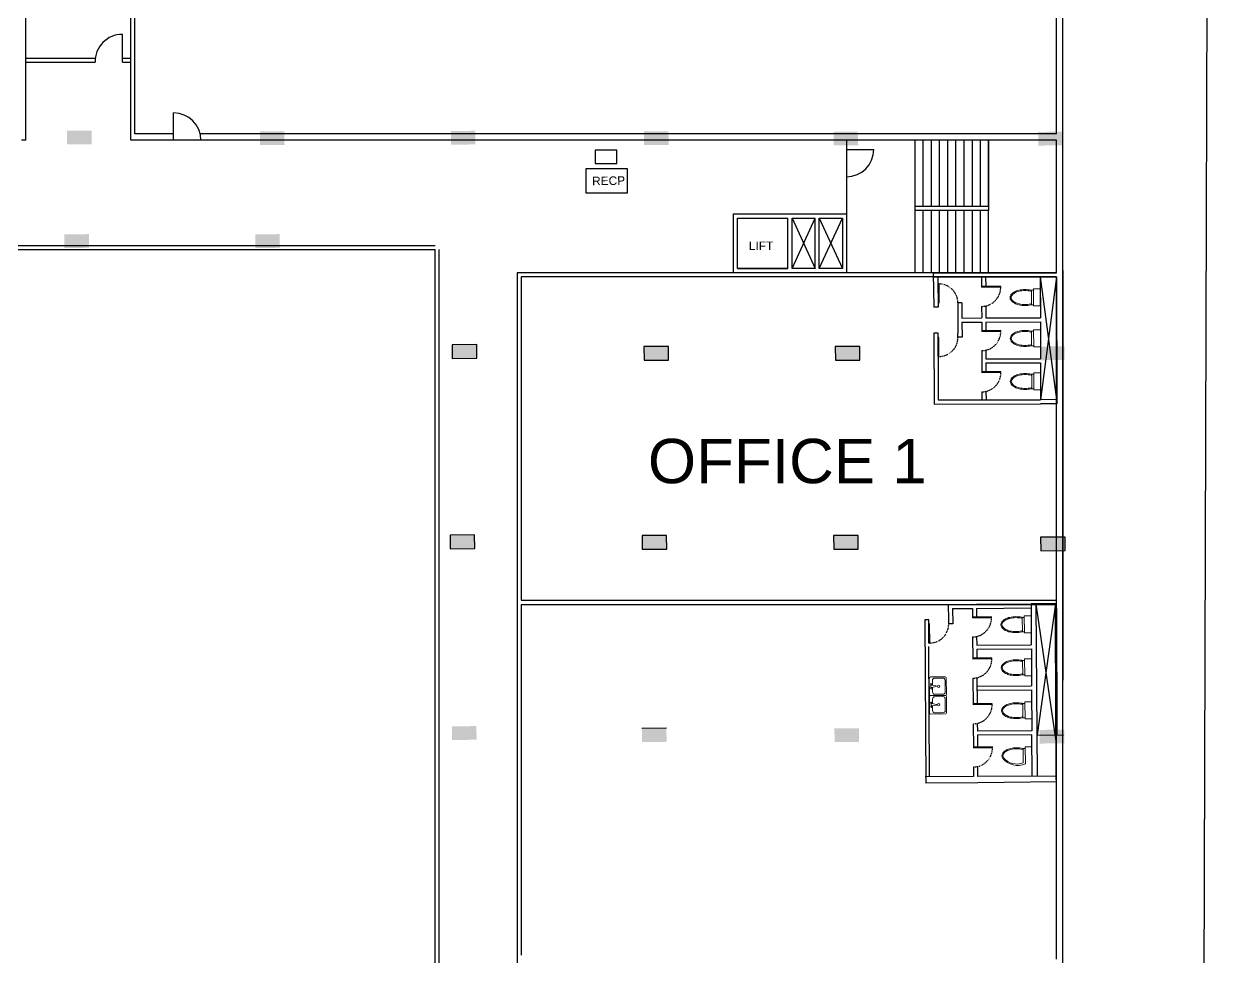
# Model space of a CAD drawing. Header units: millimetres. Extents: x 587797 to 2274247, y 1711 to 439204.
# Drawn here: x 1255669 to 1299108, y 261580 to 295774 of the extents above; entities that cross this region are included whole.
import ezdxf

# ---------------------------------------------------------------- set-up
doc = ezdxf.new("R2010")
doc.units = ezdxf.units.MM
doc.linetypes.add('ACAD_ISO03W100', pattern=[30, 12, -18])
doc.layers.add('finiture', color=7, linetype='Continuous', lineweight=20)
doc.styles.add('DIM_FONT', font='SIMPLEX', dxfattribs={"width": 0.8})
doc.styles.get("Standard").update_dxf_attribs({"font": 'arial.ttf'})

msp = doc.modelspace()

# ---------------------------------------------------------------- hatches: boundary and pattern name
h = msp.add_hatch(color=256)
h.dxf.hatch_style = 1
h.paths.add_polyline_path([(1258158.778, 291358.243), (1258154.49, 291858.224), (1257254.523, 291850.506), (1257258.811, 291350.525)])
h = msp.add_hatch(color=256)
h.dxf.hatch_style = 1
h.paths.add_polyline_path([(1265224.502, 291337.359), (1265220.214, 291837.341), (1264320.247, 291829.623), (1264324.535, 291329.641)])
h = msp.add_hatch(color=256)
h.dxf.hatch_style = 1
h.paths.add_polyline_path([(1272222.337, 291351.881), (1272218.049, 291851.863), (1271318.082, 291844.145), (1271322.37, 291344.163)])
h = msp.add_hatch(color=256)
h.dxf.hatch_style = 1
h.paths.add_polyline_path([(1279296.297, 291336.718), (1279292.009, 291836.699), (1278392.042, 291828.982), (1278396.33, 291329)])
h = msp.add_hatch(color=256)
h.dxf.hatch_style = 1
h.paths.add_polyline_path([(1286243.377, 291321.173), (1286239.09, 291821.154), (1285339.123, 291813.436), (1285343.41, 291313.455)])
h = msp.add_hatch(color=256)
h.dxf.hatch_style = 1
h.paths.add_polyline_path([(1293742.041, 291318.729), (1293737.753, 291818.711), (1292837.786, 291810.993), (1292842.074, 291311.012)])
h = msp.add_hatch(color=256)
h.dxf.hatch_style = 1
h.paths.add_polyline_path([(1258061.334, 287566.326), (1258057.046, 288066.307), (1257157.079, 288058.589), (1257161.367, 287558.608)])
h = msp.add_hatch(color=256)
h.dxf.hatch_style = 1
h.paths.add_polyline_path([(1265053.721, 287566.326), (1265049.433, 288066.307), (1264149.466, 288058.589), (1264153.754, 287558.608)])
h = msp.add_hatch(color=256)
h.dxf.hatch_style = 1
h.paths.add_polyline_path([(1272270.779, 283521.587), (1272266.491, 284021.569), (1271366.525, 284013.851), (1271370.812, 283513.87)])
h = msp.add_hatch(color=256)
h.dxf.hatch_style = 1
h.paths.add_polyline_path([(1279298.197, 283456.134), (1279293.909, 283956.115), (1278393.942, 283948.397), (1278398.23, 283448.416)])
h = msp.add_hatch(color=256)
h.dxf.hatch_style = 1
h.paths.add_polyline_path([(1286309.24, 283456.134), (1286304.952, 283956.115), (1285404.985, 283948.397), (1285409.273, 283448.416)])
h = msp.add_hatch(color=256)
h.dxf.hatch_style = 1
h.paths.add_polyline_path([(1293811.701, 283456.134), (1293807.414, 283956.115), (1292907.447, 283948.397), (1292911.734, 283448.416)])
h = msp.add_hatch(color=256)
h.dxf.hatch_style = 1
h.paths.add_polyline_path([(1272194.534, 276550.296), (1272190.247, 277050.278), (1271290.28, 277042.56), (1271294.567, 276542.578)])
h = msp.add_hatch(color=256)
h.dxf.hatch_style = 1
h.paths.add_polyline_path([(1279230.452, 276530.662), (1279226.165, 277030.643), (1278326.198, 277022.925), (1278330.485, 276522.944)])
h = msp.add_hatch(color=256)
h.dxf.hatch_style = 1
h.paths.add_polyline_path([(1286248.706, 276530.662), (1286244.419, 277030.643), (1285344.452, 277022.925), (1285348.739, 276522.944)])
h = msp.add_hatch(color=256)
h.dxf.hatch_style = 1
h.paths.add_polyline_path([(1293833.181, 276473.077), (1293828.893, 276973.059), (1292928.926, 276965.341), (1292933.214, 276465.359)])
h = msp.add_hatch(color=256)
h.dxf.hatch_style = 1
h.paths.add_polyline_path([(1272260.785, 269546.811), (1272256.497, 270046.793), (1271356.53, 270039.075), (1271360.818, 269539.093)])
h = msp.add_hatch(color=256)
h.dxf.hatch_style = 1
h.paths.add_polyline_path([(1279222.319, 269471.203), (1279218.031, 269971.184), (1278318.064, 269963.466), (1278322.352, 269463.485)])
h = msp.add_hatch(color=256)
h.dxf.hatch_style = 1
h.paths.add_polyline_path([(1286278.212, 269471.203), (1286273.924, 269971.184), (1285373.957, 269963.466), (1285378.245, 269463.485)])
h = msp.add_hatch(color=256)
h.dxf.hatch_style = 1
h.paths.add_polyline_path([(1293796.187, 269416.061), (1293791.9, 269916.043), (1292891.933, 269908.325), (1292896.221, 269408.343)])

# ---------------------------------------------------------------- linework, layer by layer
for p, q in [((1299107.928, 329491.777), (1298708.985, 189502.699)), ((1255743.882, 291504.998), (1255743.882, 311734.998)), ((1259593.882, 291504.998), (1259593.882, 311734.998)), ((1259743.882, 291734.998), (1259743.882, 311504.998)), ((1293513.882, 291734.998), (1293513.882, 311504.998)), ((1293743.882, 291734.998), (1293743.882, 311734.998)), ((1259282.671, 294362.932), (1259282.671, 295384.866)), ((1255743.882, 294512.932), (1258290.721, 294512.932)), ((1255743.882, 294362.932), (1258282.671, 294362.932)), ((1259282.671, 294512.932), (1259593.882, 294512.932)), ((1259282.671, 294362.932), (1259593.882, 294362.932)), ((1261161.053, 291504.998), (1261161.053, 292504.998)), ((1255743.882, 291504.998), (1255593.882, 291504.998)), ((1293513.882, 291504.998), (1259593.882, 291504.998)), ((1261161.053, 291734.998), (1259743.882, 291734.998)), ((1261161.053, 291734.998), (1259743.882, 291734.998)), ((1293513.882, 291734.998), (1262134.244, 291734.998)), ((1293513.882, 291734.998), (1262134.244, 291734.998)), ((1285813.882, 291504.998), (1285813.882, 286654.659)), ((1288313.882, 291504.998), (1288313.882, 286654.998)), ((1288613.882, 291504.998), (1288613.882, 289079.998)), ((1288913.882, 291504.998), (1288913.882, 289079.998)), ((1289213.882, 291504.998), (1289213.882, 289079.998)), ((1289513.882, 291504.998), (1289513.882, 289079.998)), ((1289813.882, 291504.998), (1289813.882, 289079.998)), ((1290113.882, 291504.998), (1290113.882, 289079.998)), ((1290413.882, 291504.998), (1290413.882, 289079.998)), ((1290713.882, 291504.998), (1290713.882, 289079.998)), ((1291013.882, 289079.998), (1291013.882, 291504.998)), ((1291013.882, 291504.998), (1291013.882, 288929.998)), ((1293513.882, 286654.659), (1293513.882, 291504.998)), ((1293513.882, 286654.659), (1293513.882, 291504.998)), ((1293743.882, 236884.998), (1293743.882, 291734.998)), ((1276606.312, 291148.137), (1276606.312, 290648.137)), ((1277406.312, 291148.137), (1276606.312, 291148.137)), ((1277406.312, 290648.137), (1277406.312, 291148.137)), ((1285813.882, 291168.221), (1286813.882, 291168.221)), ((1276606.312, 290648.137), (1277406.312, 290648.137)), ((1276276.974, 290471.104), (1277776.974, 290471.104)), ((1276276.974, 289571.104), (1276276.974, 290471.104)), ((1277776.974, 290471.104), (1277776.974, 289571.104)), ((1277776.974, 289571.104), (1276276.974, 289571.104)), ((1291013.882, 289079.998), (1288313.882, 289079.998)), ((1291013.882, 288929.998), (1288313.882, 288929.998)), ((1288613.882, 288929.998), (1288613.882, 286654.998)), ((1288913.882, 288929.998), (1288913.882, 286654.998)), ((1289213.882, 288929.998), (1289213.882, 286654.659)), ((1289513.882, 288929.998), (1289513.882, 286654.998)), ((1289813.882, 288929.998), (1289813.882, 286654.998)), ((1290113.882, 288929.998), (1290113.882, 286654.998)), ((1290413.882, 288929.998), (1290413.882, 286654.998)), ((1290713.882, 288929.998), (1290713.882, 286654.998)), ((1291013.882, 286654.998), (1291013.882, 288929.998)), ((1281669.173, 286804.659), (1281669.173, 288804.659)), ((1281669.173, 288804.659), (1283669.173, 288804.659)), ((1281669.173, 286654.659), (1281669.173, 288804.659)), ((1281819.173, 286804.659), (1281819.173, 288654.659)), ((1281819.173, 288654.659), (1283669.173, 288654.659)), ((1283669.173, 288804.659), (1284669.173, 288804.659)), ((1283669.173, 286804.659), (1283669.173, 288654.659)), ((1283819.173, 286804.659), (1283819.173, 288654.659)), ((1283819.173, 288654.659), (1284669.173, 288654.659)), ((1283819.173, 288654.659), (1284669.173, 286804.659)), ((1283819.173, 286804.659), (1284669.173, 288654.659)), ((1284669.173, 288804.659), (1285669.173, 288804.659)), ((1284669.173, 286804.659), (1284669.173, 288654.659)), ((1284819.173, 286804.659), (1284819.173, 288654.659)), ((1284819.173, 288654.659), (1285669.173, 288654.659)), ((1284819.173, 288654.659), (1285669.173, 286804.659)), ((1284819.173, 286804.659), (1285669.173, 288654.659)), ((1285669.173, 288804.659), (1285819.173, 288804.659)), ((1285669.173, 288654.659), (1285669.173, 286804.659)), ((1285819.173, 288804.659), (1285819.173, 286804.659)), ((1201743.882, 287654.998), (1270743.882, 287654.998)), ((1201743.882, 287504.998), (1270743.882, 287504.998)), ((1270743.882, 231884.998), (1270743.882, 287504.998)), ((1270893.882, 231884.998), (1270893.882, 287504.998)), ((1281819.173, 286804.659), (1283669.173, 286804.659)), ((1283669.173, 286804.659), (1281819.173, 286804.659)), ((1284669.173, 286804.659), (1283819.173, 286804.659)), ((1285669.173, 286804.659), (1284819.173, 286804.659)), ((1285819.173, 286804.659), (1285819.173, 286654.659)), ((1293743.882, 286734.998), (1293743.882, 271734.998)), ((1273743.882, 286654.659), (1273743.882, 236884.998)), ((1293513.882, 286654.659), (1273743.882, 286654.659)), ((1273743.882, 286654.659), (1273743.882, 261654.659)), ((1273893.882, 286504.659), (1273893.882, 274654.659)), ((1293513.882, 286504.659), (1273893.882, 286504.659)), ((1273893.882, 286504.659), (1273893.882, 274654.659)), ((1285819.173, 286654.659), (1281669.173, 286654.659)), ((1288995.265, 286641.766), (1291713.89, 286649.523)), ((1288995.265, 286641.766), (1289018.537, 285392.482)), ((1289015.4, 286491.823), (1293514.31, 286504.66)), ((1290914.321, 286497.241), (1289015.4, 286491.823)), ((1289165.399, 286492.251), (1289168.108, 285542.909)), ((1290764.321, 286496.813), (1290765.398, 286119.685)), ((1290914.321, 286497.241), (1290915.314, 286149.112)), ((1291713.89, 286649.523), (1293513.882, 286654.659)), ((1292914.313, 286502.948), (1293514.31, 286504.66)), ((1292914.313, 286502.948), (1292918.593, 285002.954)), ((1292914.313, 286502.948), (1293513.882, 282004.64)), ((1293514.313, 286503.804), (1292927.152, 282002.966)), ((1293513.882, 261504.659), (1293513.882, 286504.659)), ((1293514.31, 286504.66), (1293527.578, 281854.679)), ((1289195.111, 286242.989), (1289166.111, 286242.906)), ((1289166.111, 286242.906), (1289168.108, 285542.909)), ((1289195.111, 286242.989), (1289197.108, 285542.992)), ((1291465.312, 286150.682), (1290765.315, 286148.684)), ((1291465.395, 286121.682), (1290765.398, 286119.685)), ((1291465.395, 286121.682), (1291465.312, 286150.682)), ((1289197.108, 285542.992), (1289168.108, 285542.909)), ((1289168.108, 285542.909), (1289168.536, 285392.91)), ((1289894.874, 285394.982), (1289897.606, 284437.558)), ((1290044.446, 285545.41), (1289897.105, 285544.989)), ((1289897.105, 285544.989), (1289897.533, 285394.99)), ((1290044.446, 285545.41), (1290046.017, 284994.757)), ((1290767.395, 285419.687), (1290768.601, 284996.819)), ((1290917.348, 285436.376), (1290918.601, 284997.247)), ((1289168.536, 285392.91), (1289018.537, 285392.482)), ((1290046.017, 284994.757), (1290768.601, 284996.819)), ((1290918.601, 284997.247), (1292918.593, 285002.954)), ((1290046.445, 284844.758), (1290769.029, 284846.82)), ((1290046.445, 284844.758), (1290048.033, 284287.987)), ((1290769.029, 284846.82), (1290770.014, 284501.888)), ((1291469.928, 284532.886), (1290769.931, 284530.888)), ((1290919.029, 284847.248), (1292919.021, 284852.954)), ((1290919.029, 284847.248), (1290919.93, 284531.316)), ((1291470.011, 284503.886), (1291469.928, 284532.886)), ((1292919.021, 284852.954), (1292922.873, 283502.96)), ((1289171.268, 284435.486), (1289021.268, 284435.058)), ((1289021.268, 284435.058), (1289028.668, 281841.842)), ((1289171.696, 284285.486), (1289171.268, 284435.486)), ((1289200.696, 284285.569), (1289171.696, 284285.486)), ((1289171.696, 284285.486), (1289178.239, 281992.269)), ((1289173.693, 283585.489), (1289171.696, 284285.486)), ((1289202.693, 283585.572), (1289200.696, 284285.569)), ((1289900.265, 284437.566), (1289897.606, 284437.558)), ((1289900.693, 284287.566), (1289900.265, 284437.566)), ((1290048.033, 284287.987), (1289900.693, 284287.566)), ((1291470.011, 284503.886), (1290770.014, 284501.888)), ((1272266.491, 284021.569), (1271366.525, 284013.851)), ((1271366.525, 284013.851), (1271370.812, 283513.87)), ((1272270.779, 283521.587), (1272266.491, 284021.569)), ((1279293.909, 283956.115), (1278393.942, 283948.397)), ((1278393.942, 283948.397), (1278398.23, 283448.416)), ((1279298.197, 283456.134), (1279293.909, 283956.115)), ((1286304.952, 283956.115), (1285404.985, 283948.397)), ((1285404.985, 283948.397), (1285409.273, 283448.416)), ((1286309.24, 283456.134), (1286304.952, 283956.115)), ((1290772.011, 283801.891), (1290774.321, 282992.117)), ((1290921.964, 283818.58), (1290922.881, 283497.253)), ((1271370.812, 283513.87), (1272270.779, 283521.587)), ((1278398.23, 283448.416), (1279298.197, 283456.134)), ((1285409.273, 283448.416), (1286309.24, 283456.134)), ((1289202.693, 283585.572), (1289173.693, 283585.489)), ((1290922.881, 283497.253), (1292922.873, 283502.96)), ((1290923.309, 283347.254), (1292923.301, 283352.96)), ((1290923.309, 283347.254), (1290924.238, 283021.545)), ((1292923.301, 283352.96), (1292927.152, 282002.966)), ((1291474.236, 283023.115), (1290774.239, 283021.117)), ((1291474.319, 282994.115), (1290774.321, 282992.117)), ((1291474.319, 282994.115), (1291474.236, 283023.115)), ((1289178.239, 281992.269), (1290927.161, 281997.259)), ((1290776.319, 282292.12), (1290777.161, 281996.831)), ((1290926.272, 282308.808), (1290927.161, 281997.259)), ((1290927.161, 281997.259), (1292927.152, 282002.966)), ((1293527.15, 282004.678), (1292927.152, 282002.966)), ((1289028.668, 281841.842), (1292927.58, 281852.967)), ((1293527.578, 281854.679), (1292927.58, 281852.967)), ((1272190.247, 277050.278), (1271290.28, 277042.56)), ((1271290.28, 277042.56), (1271294.567, 276542.578)), ((1272194.534, 276550.296), (1272190.247, 277050.278)), ((1279226.165, 277030.643), (1278326.198, 277022.925)), ((1278326.198, 277022.925), (1278330.485, 276522.944)), ((1279230.452, 276530.662), (1279226.165, 277030.643)), ((1286244.419, 277030.643), (1285344.452, 277022.925)), ((1285344.452, 277022.925), (1285348.739, 276522.944)), ((1286248.706, 276530.662), (1286244.419, 277030.643)), ((1293828.893, 276973.059), (1292928.926, 276965.341)), ((1292928.926, 276965.341), (1292933.214, 276465.359)), ((1293833.181, 276473.077), (1293828.893, 276973.059)), ((1271294.567, 276542.578), (1272194.534, 276550.296)), ((1278330.485, 276522.944), (1279230.452, 276530.662)), ((1285348.739, 276522.944), (1286248.706, 276530.662)), ((1292933.214, 276465.359), (1293833.181, 276473.077)), ((1273893.882, 274654.659), (1293513.882, 274654.659)), ((1273893.882, 274504.659), (1273893.882, 261654.659)), ((1273893.882, 274504.659), (1293513.882, 274504.659)), ((1289556.197, 274501.977), (1292576.05, 274523.475)), ((1289560.161, 273945.217), (1289556.197, 274501.977)), ((1289703.535, 274503.025), (1290426.104, 274508.169)), ((1289704.603, 274353.029), (1290427.172, 274358.173)), ((1289704.603, 274353.029), (1289708.566, 273796.27)), ((1290427.172, 274358.173), (1290429.627, 274013.249)), ((1290576.1, 274509.237), (1292576.05, 274523.475)), ((1290577.168, 274359.241), (1292577.117, 274373.479)), ((1290577.168, 274359.241), (1290579.417, 274043.316)), ((1291713.89, 274499.523), (1293513.882, 274504.659)), ((1292769.051, 274524.849), (1292576.05, 274523.475)), ((1292576.05, 274523.475), (1292577.117, 274373.479)), ((1292577.117, 274373.479), (1292586.728, 273023.513)), ((1293469.034, 274529.832), (1292769.051, 274524.849)), ((1292813.9, 268225.008), (1292769.051, 274524.849)), ((1293513.882, 269412.125), (1292769.051, 274524.849)), ((1293469.034, 274529.832), (1292803.232, 269723.597)), ((1293496.853, 268079.867), (1293469.034, 274529.832)), ((1293514.31, 274354.66), (1293527.578, 269704.679)), ((1288831.179, 273940.027), (1288681.183, 273938.959)), ((1288681.183, 273938.959), (1288721.879, 267957.673)), ((1288832.247, 273790.031), (1288831.179, 273940.027)), ((1288861.247, 273790.237), (1288832.247, 273790.031)), ((1288837.23, 273090.049), (1288832.247, 273790.031)), ((1288832.247, 273790.031), (1288832.247, 273790.031)), ((1288866.23, 273090.255), (1288861.247, 273790.237)), ((1289560.161, 273945.217), (1289557.502, 273945.198)), ((1289561.229, 273795.221), (1289560.161, 273945.217)), ((1289708.566, 273796.27), (1289561.229, 273795.221)), ((1291129.403, 274047.232), (1290429.421, 274042.248)), ((1291129.61, 274018.232), (1290429.627, 274013.249)), ((1291129.61, 274018.232), (1291129.403, 274047.232)), ((1290434.611, 273313.267), (1290440.375, 272503.51)), ((1290584.491, 273330.595), (1290586.779, 273009.275)), ((1288866.23, 273090.255), (1288837.23, 273090.049)), ((1288861.026, 268188.625), (1288838.17, 272958.076)), ((1290586.779, 273009.275), (1292586.728, 273023.513)), ((1290587.846, 272859.279), (1292587.796, 272873.517)), ((1290587.846, 272859.279), (1290590.165, 272533.577)), ((1292587.796, 272873.517), (1292597.406, 271523.551)), ((1293513.882, 268229.992), (1293478.644, 273179.866)), ((1291140.151, 272537.493), (1290440.169, 272532.509)), ((1291140.358, 272508.493), (1290440.375, 272503.51)), ((1291140.358, 272508.493), (1291140.151, 272537.493)), ((1290445.358, 271803.528), (1290452.283, 270830.908)), ((1290595.239, 271820.856), (1290602.279, 270831.975)), ((1290597.457, 271509.313), (1292597.406, 271523.551)), ((1290598.525, 271359.317), (1292598.474, 271373.555)), ((1292598.474, 271373.555), (1292609.152, 269873.593)), ((1291152.058, 270864.89), (1290452.076, 270859.907)), ((1291152.265, 270835.891), (1290452.283, 270830.908)), ((1291152.265, 270835.891), (1291152.058, 270864.89)), ((1279218.031, 269971.184), (1278318.064, 269963.466)), ((1290457.266, 270130.925), (1290463.539, 269249.671)), ((1290607.146, 270148.253), (1290609.203, 269859.355)), ((1292609.152, 269873.593), (1290609.203, 269859.355)), ((1292610.22, 269723.597), (1290610.271, 269709.359)), ((1290610.271, 269709.359), (1290613.329, 269279.738)), ((1292620.898, 268223.635), (1292610.22, 269723.597)), ((1292803.232, 269723.597), (1293769.765, 269715.966)), ((1291163.315, 269283.654), (1290463.333, 269278.671)), ((1291163.522, 269254.655), (1290463.539, 269249.671)), ((1291163.522, 269254.655), (1291163.315, 269283.654)), ((1290468.523, 268549.689), (1290471.015, 268199.58)), ((1290618.403, 268567.017), (1290621.011, 268200.647)), ((1290471.015, 268199.58), (1288702.809, 268187.549)), ((1293496.252, 268219.202), (1290621.011, 268200.647)), ((1290623.344, 267970.659), (1288704.374, 267957.554)), ((1293516.215, 268000.004), (1290623.344, 267970.659))]:
    msp.add_line(p, q)
for centre, radius, start, end in [((1259282.835, 294384.47), 1000.396, 90.00939, 181.2336345), ((1261161.053, 291504.998), 1000, 0, 90), ((1285813.882, 291168.221), 1000, 270, 0)]:
    msp.add_arc(centre, radius, start, end)
at = {"linetype": 'ACAD_ISO03W100'}
for centre, start, end in [((1289197.108, 285542.992), 0.1634807, 90.1634807), ((1290765.398, 286119.685), 270.1634807, 0.1634807), ((1289200.696, 284285.569), 270.1634807, 0.1634807), ((1290770.014, 284501.888), 270.1634807, 0.1634807), ((1290774.321, 282992.117), 270.1634807, 0.1634807), ((1288861.247, 273790.237), 270.4078825, 0.4078825), ((1290429.627, 274013.249), 270.4078825, 0.4078825), ((1290440.375, 272503.51), 270.4078825, 0.4078825), ((1290452.283, 270830.908), 270.4078825, 0.4078825), ((1290463.539, 269249.671), 270.4078825, 0.4078825)]:
    msp.add_arc(centre, 700, start, end, dxfattribs=at)
at = {"layer": 'finiture'}
for p, q in [((1292591.535, 286008.476), (1292668.199, 286008.695)), ((1292591.727, 286007.828), (1292593.228, 285481.732)), ((1292667.537, 286062.593), (1292915.567, 286063.301)), ((1292669.308, 285441.893), (1292667.537, 286062.593)), ((1292915.567, 286063.301), (1292917.338, 285442.601)), ((1292595.996, 285478.379), (1292669.711, 285478.59)), ((1292917.338, 285442.601), (1292669.308, 285441.893)), ((1292671.813, 284564.153), (1292919.843, 284564.861)), ((1292673.584, 283943.453), (1292671.813, 284564.153)), ((1292919.843, 284564.861), (1292921.614, 283944.161)), ((1292595.81, 284510.036), (1292672.474, 284510.255)), ((1292596.002, 284509.388), (1292597.503, 283983.292)), ((1292600.272, 283979.94), (1292673.987, 283980.15)), ((1292921.614, 283944.161), (1292673.584, 283943.453)), ((1292600.309, 282933.489), (1292676.972, 282933.707)), ((1292600.5, 282932.84), (1292602.002, 282406.745)), ((1292676.311, 282987.606), (1292924.341, 282988.313)), ((1292678.082, 282366.905), (1292676.311, 282987.606)), ((1292924.341, 282988.313), (1292926.112, 282367.613)), ((1292604.77, 282403.392), (1292678.485, 282403.602)), ((1292926.112, 282367.613), (1292678.082, 282366.905)), ((1292255.373, 274029.185), (1292332.035, 274029.731)), ((1292255.567, 274028.538), (1292259.313, 273502.453)), ((1292331.144, 274083.626), (1292579.168, 274085.392)), ((1292335.562, 273462.939), (1292331.144, 274083.626)), ((1292579.168, 274085.392), (1292583.587, 273464.704)), ((1292262.095, 273499.112), (1292335.809, 273499.637)), ((1292583.587, 273464.704), (1292335.562, 273462.939)), ((1292266.596, 272452.671), (1292343.258, 272453.217)), ((1292266.791, 272452.023), (1292270.536, 271925.939)), ((1292342.367, 272507.112), (1292590.392, 272508.877)), ((1292346.786, 271886.425), (1292342.367, 272507.112)), ((1292590.392, 272508.877), (1292594.81, 271888.19)), ((1288849.795, 271802.687), (1288854.009, 271210.809)), ((1288891.767, 271845.816), (1289427.275, 271849.629)), ((1289427.279, 271849.077), (1288891.771, 271845.264)), ((1288908.572, 271464.872), (1288907.97, 271549.426)), ((1289105.463, 271522.646), (1288936.155, 271549.627)), ((1288936.757, 271465.073), (1289105.664, 271494.461)), ((1288964.389, 271542.781), (1288963.135, 271718.935)), ((1289047.087, 271804.091), (1289343.026, 271806.198)), ((1289105.664, 271494.461), (1289105.463, 271522.646)), ((1289428.182, 271722.246), (1289431.191, 271299.477)), ((1289474.07, 271215.224), (1289469.857, 271807.101)), ((1292273.318, 271922.598), (1292347.032, 271923.123)), ((1292594.81, 271888.19), (1292346.786, 271886.425)), ((1288854.636, 271122.718), (1288858.849, 270530.841)), ((1288896.586, 271168.833), (1289432.094, 271172.646)), ((1288896.608, 271165.848), (1289432.116, 271169.66)), ((1289432.12, 271169.108), (1288896.612, 271165.296)), ((1288966.145, 271296.166), (1288964.891, 271472.32)), ((1289347.24, 271214.321), (1289051.301, 271212.214)), ((1289051.928, 271124.122), (1289347.867, 271126.229)), ((1289478.911, 270535.255), (1289474.697, 271127.132)), ((1288913.413, 270784.904), (1288912.811, 270869.457)), ((1289110.304, 270842.677), (1288940.995, 270869.658)), ((1288941.597, 270785.104), (1289110.504, 270814.493)), ((1288969.23, 270862.813), (1288967.976, 271038.967)), ((1288970.986, 270616.197), (1288969.732, 270792.351)), ((1289110.504, 270814.493), (1289110.304, 270842.677)), ((1289433.022, 271042.277), (1289436.032, 270619.508)), ((1292277.808, 270877.711), (1292354.47, 270878.257)), ((1292278.003, 270877.063), (1292281.748, 270350.979)), ((1292353.579, 270932.152), (1292601.604, 270933.917)), ((1292357.998, 270311.464), (1292353.579, 270932.152)), ((1292601.604, 270933.917), (1292606.022, 270313.23)), ((1288901.427, 270488.865), (1289436.935, 270492.677)), ((1289352.08, 270534.352), (1289056.142, 270532.245)), ((1292284.531, 270347.638), (1292358.244, 270348.163)), ((1292606.022, 270313.23), (1292357.998, 270311.464)), ((1292289.554, 269227.753), (1292366.216, 269228.298)), ((1292289.749, 269227.105), (1292293.494, 268701.021)), ((1292365.325, 269282.193), (1292613.35, 269283.959)), ((1292369.744, 268661.506), (1292365.325, 269282.193))]:
    msp.add_line(p, q, dxfattribs=at)
for centre, radius in [((1288921.862, 271577.711), 28.185), ((1289190.117, 271509.156), 42.278), ((1288922.865, 271436.788), 28.185), ((1288926.702, 270897.742), 28.185), ((1288927.706, 270756.819), 28.185), ((1289194.958, 270829.187), 42.278)]:
    msp.add_circle(centre, radius, dxfattribs=at)
for centre, radius, start, end in [((1291973.483, 285743.014), 164.868, 142.560446, 180.1634807), ((1292153.921, 285604.861), 392.122, 118.4352154, 142.560446), ((1292153.921, 285604.861), 354.917, 118.4352154, 142.560446), ((1292274.319, 285382.517), 644.97, 102.7220574, 118.4352154), ((1292274.319, 285382.517), 607.765, 102.7220574, 118.4352154), ((1292354.133, 285028.986), 1007.399, 90.1634807, 102.7220574), ((1292354.133, 285028.986), 970.194, 90.1634807, 102.7220574), ((1292354.133, 285028.986), 1007.399, 77.604904, 90.1634807), ((1292354.133, 285028.986), 970.194, 77.604904, 90.1634807), ((1292431.929, 285382.967), 607.765, 75.6550411, 77.604904), ((1292431.929, 285382.967), 644.97, 75.6550411, 77.604904), ((1291973.483, 285743.014), 164.868, 180.1634807, 217.7665154), ((1292153.13, 285882.194), 392.122, 217.7665154, 241.8917459), ((1291973.483, 285743.014), 127.664, 142.560446, 180.1634807), ((1291973.483, 285743.014), 127.664, 180.1634807, 217.7665154), ((1292153.13, 285882.194), 354.917, 217.7665154, 241.8917459), ((1292272.257, 286105.221), 644.97, 241.8917459, 257.604904), ((1292272.257, 286105.221), 607.765, 241.8917459, 257.604904), ((1292350.053, 286459.202), 1007.399, 257.604904, 270.1634807), ((1292350.053, 286459.202), 970.194, 257.604904, 270.1634807), ((1292350.053, 286459.202), 970.194, 270.1634807, 282.7220574), ((1292350.053, 286459.202), 1007.399, 270.1634807, 282.7220574), ((1292429.867, 286105.671), 607.765, 282.7220574, 284.6719203), ((1292429.867, 286105.671), 644.97, 282.7220574, 284.6719203), ((1292358.409, 283530.546), 1007.399, 90.1634807, 102.7220574), ((1292358.409, 283530.546), 1007.399, 77.604904, 90.1634807), ((1291977.758, 284244.574), 164.868, 142.560446, 180.1634807), ((1291977.758, 284244.574), 164.868, 180.1634807, 217.7665154), ((1292158.197, 284106.421), 392.122, 118.4352154, 142.560446), ((1292157.405, 284383.754), 392.122, 217.7665154, 241.8917459), ((1291977.758, 284244.574), 127.664, 142.560446, 180.1634807), ((1291977.758, 284244.574), 127.664, 180.1634807, 217.7665154), ((1292158.197, 284106.421), 354.917, 118.4352154, 142.560446), ((1292157.405, 284383.754), 354.917, 217.7665154, 241.8917459), ((1292278.594, 283884.078), 644.97, 102.7220574, 118.4352154), ((1292278.594, 283884.078), 607.765, 102.7220574, 118.4352154), ((1292358.409, 283530.546), 970.194, 90.1634807, 102.7220574), ((1292358.409, 283530.546), 970.194, 77.604904, 90.1634807), ((1292436.205, 283884.527), 607.765, 75.6550411, 77.604904), ((1292436.205, 283884.527), 644.97, 75.6550411, 77.604904), ((1292276.532, 284606.782), 644.97, 241.8917459, 257.604904), ((1292276.532, 284606.782), 607.765, 241.8917459, 257.604904), ((1292354.328, 284960.762), 1007.399, 257.604904, 270.1634807), ((1292354.328, 284960.762), 970.194, 257.604904, 270.1634807), ((1292354.328, 284960.762), 970.194, 270.1634807, 282.7220574), ((1292354.328, 284960.762), 1007.399, 270.1634807, 282.7220574), ((1292434.143, 284607.231), 607.765, 282.7220574, 284.6719203), ((1292434.143, 284607.231), 644.97, 282.7220574, 284.6719203), ((1292162.695, 282529.873), 392.122, 118.4352154, 142.560446), ((1292162.695, 282529.873), 354.917, 118.4352154, 142.560446), ((1292283.092, 282307.53), 644.97, 102.7220574, 118.4352154), ((1292283.092, 282307.53), 607.765, 102.7220574, 118.4352154), ((1292362.907, 281953.999), 1007.399, 90.1634807, 102.7220574), ((1292362.907, 281953.999), 970.194, 90.1634807, 102.7220574), ((1292362.907, 281953.999), 1007.399, 77.604904, 90.1634807), ((1292362.907, 281953.999), 970.194, 77.604904, 90.1634807), ((1292440.703, 282307.979), 607.765, 75.6550411, 77.604904), ((1292440.703, 282307.979), 644.97, 75.6550411, 77.604904), ((1291982.257, 282668.026), 164.868, 142.560446, 180.1634807), ((1291982.257, 282668.026), 164.868, 180.1634807, 217.7665154), ((1292161.904, 282807.207), 392.122, 217.7665154, 241.8917459), ((1291982.257, 282668.026), 127.664, 142.560446, 180.1634807), ((1291982.257, 282668.026), 127.664, 180.1634807, 217.7665154), ((1292161.904, 282807.207), 354.917, 217.7665154, 241.8917459), ((1292281.03, 283030.234), 644.97, 241.8917459, 257.604904), ((1292281.03, 283030.234), 607.765, 241.8917459, 257.604904), ((1292358.826, 283384.215), 1007.399, 257.604904, 270.1634807), ((1292358.826, 283384.215), 970.194, 257.604904, 270.1634807), ((1292358.826, 283384.215), 970.194, 270.1634807, 282.7220574), ((1292358.826, 283384.215), 1007.399, 270.1634807, 282.7220574), ((1292438.641, 283030.684), 607.765, 282.7220574, 284.6719203), ((1292438.641, 283030.684), 644.97, 282.7220574, 284.6719203), ((1291638.459, 273761.089), 164.868, 142.8048478, 180.4078825), ((1291638.459, 273761.089), 164.868, 180.4078825, 218.0109172), ((1291819.485, 273623.707), 392.122, 118.6796172, 142.8048478), ((1291638.459, 273761.089), 127.664, 142.8048478, 180.4078825), ((1291638.459, 273761.089), 127.664, 180.4078825, 218.0109172), ((1291819.485, 273623.707), 354.917, 118.6796172, 142.8048478), ((1291817.511, 273901.034), 354.917, 218.0109172, 242.1361478), ((1291940.83, 273401.879), 644.97, 102.9664592, 118.6796172), ((1291940.83, 273401.879), 607.765, 102.9664592, 118.6796172), ((1292022.152, 273048.691), 1007.399, 90.4078825, 102.9664592), ((1292022.152, 273048.691), 970.194, 90.4078825, 102.9664592), ((1292022.152, 273048.691), 1007.399, 77.8493057, 90.4078825), ((1292022.152, 273048.691), 970.194, 77.8493057, 90.4078825), ((1292098.437, 273403.001), 607.765, 75.8994428, 77.8493057), ((1292098.437, 273403.001), 644.97, 75.8994428, 77.8493057), ((1291817.511, 273901.034), 392.122, 218.0109172, 242.1361478), ((1291935.685, 274124.568), 644.97, 242.1361478, 257.8493057), ((1291935.685, 274124.568), 607.765, 242.1361478, 257.8493057), ((1292011.97, 274478.877), 1007.399, 257.8493057, 270.4078825), ((1292011.97, 274478.877), 970.194, 257.8493057, 270.4078825), ((1292011.97, 274478.877), 970.194, 270.4078825, 282.9664592), ((1292011.97, 274478.877), 1007.399, 270.4078825, 282.9664592), ((1292093.292, 274125.69), 607.765, 282.9664592, 284.9163221), ((1292093.292, 274125.69), 644.97, 282.9664592, 284.9163221), ((1291830.708, 272047.193), 392.122, 118.6796172, 142.8048478), ((1291952.053, 271825.365), 644.97, 102.9664592, 118.6796172), ((1291952.053, 271825.365), 607.765, 102.9664592, 118.6796172), ((1292033.375, 271472.177), 1007.399, 90.4078825, 102.9664592), ((1292033.375, 271472.177), 970.194, 90.4078825, 102.9664592), ((1292033.375, 271472.177), 1007.399, 77.8493057, 90.4078825), ((1292033.375, 271472.177), 970.194, 77.8493057, 90.4078825), ((1292109.66, 271826.487), 607.765, 75.8994428, 77.8493057), ((1292109.66, 271826.487), 644.97, 75.8994428, 77.8493057), ((1291649.682, 272184.575), 164.868, 142.8048478, 180.4078825), ((1291649.682, 272184.575), 164.868, 180.4078825, 218.0109172), ((1291828.734, 272324.52), 392.122, 218.0109172, 242.1361478), ((1291649.682, 272184.575), 127.664, 142.8048478, 180.4078825), ((1291649.682, 272184.575), 127.664, 180.4078825, 218.0109172), ((1291830.708, 272047.193), 354.917, 118.6796172, 142.8048478), ((1291828.734, 272324.52), 354.917, 218.0109172, 242.1361478), ((1291946.908, 272548.053), 644.97, 242.1361478, 257.8493057), ((1291946.908, 272548.053), 607.765, 242.1361478, 257.8493057), ((1292023.193, 272902.363), 970.194, 257.8493057, 270.4078825), ((1292023.193, 272902.363), 970.194, 270.4078825, 282.9664592), ((1292104.515, 272549.175), 607.765, 282.9664592, 284.9163221), ((1288892.072, 271802.988), 42.278, 90.4078825, 180.4078825), ((1289047.689, 271719.537), 84.556, 90.4078825, 180.4078825), ((1289343.628, 271721.644), 84.556, 0.4078825, 90.4078825), ((1289427.58, 271806.8), 42.278, 0.4078825, 90.4078825), ((1292023.193, 272902.363), 1007.399, 257.8493057, 270.4078825), ((1292023.193, 272902.363), 1007.399, 270.4078825, 282.9664592), ((1292104.515, 272549.175), 644.97, 282.9664592, 284.9163221), ((1288896.286, 271211.11), 42.278, 180.4078825, 270.4078825), ((1288896.913, 271123.019), 42.278, 90.4078825, 180.4078825), ((1289050.699, 271296.768), 84.556, 180.4078825, 270.4078825), ((1289052.53, 271039.568), 84.556, 90.4078825, 180.4078825), ((1289346.638, 271298.875), 84.556, 270.4078825, 0.4078825), ((1289348.469, 271041.675), 84.556, 0.4078825, 90.4078825), ((1289431.793, 271214.923), 42.278, 270.4078825, 0.4078825), ((1289432.421, 271126.831), 42.278, 0.4078825, 90.4078825), ((1291660.894, 270609.615), 164.868, 142.8048478, 180.4078825), ((1291841.92, 270472.233), 392.122, 118.6796172, 142.8048478), ((1291660.894, 270609.615), 127.664, 142.8048478, 180.4078825), ((1291841.92, 270472.233), 354.917, 118.6796172, 142.8048478), ((1291963.265, 270250.404), 644.97, 102.9664592, 118.6796172), ((1291963.265, 270250.404), 607.765, 102.9664592, 118.6796172), ((1292044.587, 269897.217), 1007.399, 90.4078825, 102.9664592), ((1292044.587, 269897.217), 970.194, 90.4078825, 102.9664592), ((1292044.587, 269897.217), 1007.399, 77.8493057, 90.4078825), ((1292044.587, 269897.217), 970.194, 77.8493057, 90.4078825), ((1292120.872, 270251.526), 607.765, 75.8994428, 77.8493057), ((1292120.872, 270251.526), 644.97, 75.8994428, 77.8493057), ((1288901.126, 270531.142), 42.278, 180.4078825, 270.4078825), ((1289055.54, 270616.799), 84.556, 180.4078825, 270.4078825), ((1289351.478, 270618.906), 84.556, 270.4078825, 0.4078825), ((1289436.634, 270534.954), 42.278, 270.4078825, 0.4078825), ((1291660.894, 270609.615), 164.868, 180.4078825, 218.0109172), ((1291839.946, 270749.56), 392.122, 218.0109172, 242.1361478), ((1291660.894, 270609.615), 127.664, 180.4078825, 218.0109172), ((1291839.946, 270749.56), 354.917, 218.0109172, 242.1361478), ((1291958.12, 270973.093), 644.97, 242.1361478, 257.8493057), ((1291958.12, 270973.093), 607.765, 242.1361478, 257.8493057), ((1292034.405, 271327.403), 1007.399, 257.8493057, 270.4078825), ((1292034.405, 271327.403), 970.194, 257.8493057, 270.4078825), ((1292034.405, 271327.403), 970.194, 270.4078825, 282.9664592), ((1292034.405, 271327.403), 1007.399, 270.4078825, 282.9664592), ((1292115.727, 270974.215), 607.765, 282.9664592, 284.9163221), ((1292115.727, 270974.215), 644.97, 282.9664592, 284.9163221), ((1291672.64, 268959.656), 164.868, 142.8048478, 180.4078825), ((1291672.64, 268959.656), 164.868, 180.4078825, 218.0109172), ((1291853.666, 268822.274), 392.122, 118.6796172, 142.8048478), ((1291672.64, 268959.656), 127.664, 142.8048478, 180.4078825), ((1291672.64, 268959.656), 127.664, 180.4078825, 218.0109172), ((1291853.666, 268822.274), 354.917, 118.6796172, 142.8048478), ((1291975.011, 268600.446), 644.97, 102.9664592, 118.6796172), ((1291975.011, 268600.446), 607.765, 102.9664592, 118.6796172), ((1292056.333, 268247.259), 1007.399, 90.4078825, 102.9664592), ((1292056.333, 268247.259), 970.194, 90.4078825, 102.9664592), ((1292056.333, 268247.259), 1007.399, 77.8493057, 90.4078825), ((1292056.333, 268247.259), 970.194, 77.8493057, 90.4078825), ((1292132.618, 268601.568), 607.765, 75.8994428, 77.8493057), ((1292132.618, 268601.568), 644.97, 75.8994428, 77.8493057), ((1292092.367, 269332.362), 725.938, 220.7886252, 292.4634612), ((1292060.054, 269301.112), 643.897, 220.7220372, 291.2564133)]:
    msp.add_arc(centre, radius, start, end, dxfattribs=at)

# ---------------------------------------------------------------- texts
msp.add_text('RECP', height=311.9008, rotation=0.8961488).set_placement((1276496.949, 289856.225))
for s, height, p in [('LIFT', 311.9008, (1282237.863, 287484.941)), ('OFFICE 1', 1625.3381, (1278539.341, 278943.539))]:
    msp.add_text(s, height=height).set_placement(p)
at = {"layer": 'finiture', "style": 'DIM_FONT', "width": 0.8, "flags": 9}
for tag, p, s in [('YSIZE', (1288851.902, 271506.748), '491'), ('XSIZE', (1288851.902, 271506.748), '450'), ('YSIZE', (1288856.742, 270826.779), '491'), ('XSIZE', (1288856.742, 270826.779), '450')]:
    msp.add_attdef(tag, p, s, height=0.689, rotation=0.4078825, dxfattribs=at)

doc.saveas('drawing.dxf')
